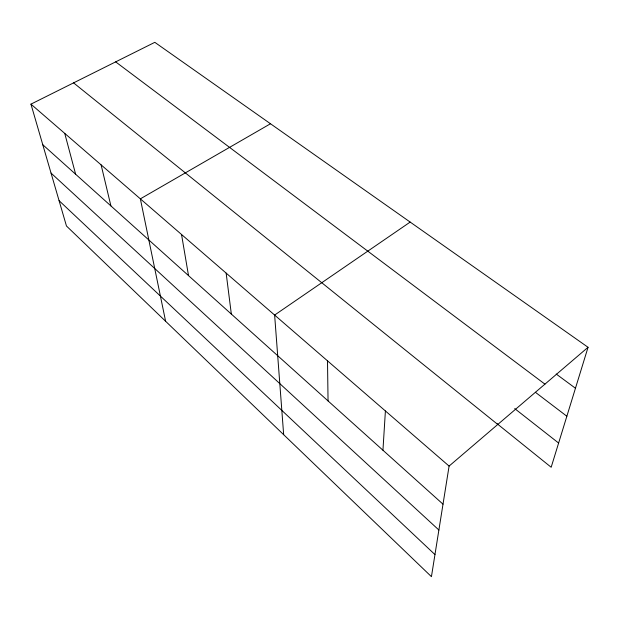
<?xml version="1.0" encoding="UTF-8"?>
<svg xmlns="http://www.w3.org/2000/svg" width="619" height="619" viewBox="0 0 619 619"><rect width="100%" height="100%" fill="white"/><g stroke="black" fill="none" stroke-linecap="round" stroke-linejoin="round"><path stroke-width="0.93" d="M382.944 450.23L385.405 410.962M588.05 347.29L449.092 466.084L431.435 576.668L66.465 226.005L30.95 104.139L154.82 42.332L588.05 347.29L551.173 467.26L497.25 423.853M410.173 222.074L274.627 315.063L283.664 434.693M270.488 123.754L140.358 198.846L165.606 321.261M556.21 374.038L575.461 388.245M115.66 61.869L544.937 384.151M535.373 392.268L566.857 416.239M514.714 408.602L558.617 443.042M73.576 82.869L497.777 424.464M30.95 104.139L449.092 466.084M42.781 144.73L443.011 504.176M51.037 173.072L438.886 530.019M59.076 200.664L434.964 554.585M64.747 133.395L75.642 174.249M101.114 164.878L110.909 205.918M181.537 234.493L188.516 275.617M226.144 273.103L231.336 314.073M327.505 360.838L328.055 400.934"/></g></svg>
